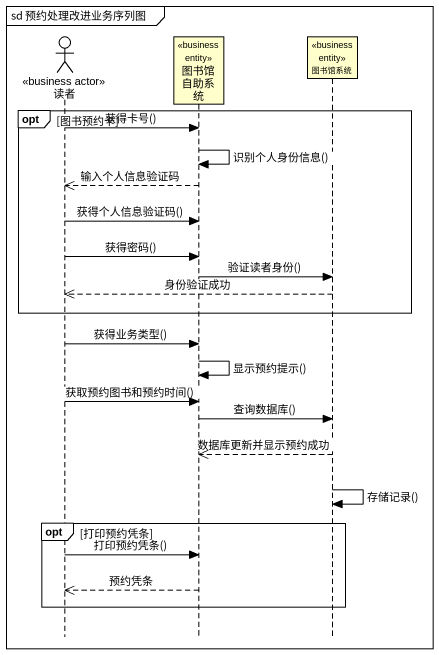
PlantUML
@startuml
mainframe sd 预约处理改进业务序列图
hide footbox
actor 读者 <<business actor>>
participant 图书馆自助系统 <<business entity>>
participant 图书馆系统 <<business entity>>

opt 图书预约卡
  读者 -> 图书馆自助系统 : 获得卡号()
  图书馆自助系统 -> 图书馆自助系统 : 识别个人身份信息()
  图书馆自助系统 -->> 读者 : 输入个人信息验证码
  读者 -> 图书馆自助系统 : 获得个人信息验证码()
  读者 -> 图书馆自助系统 : 获得密码()
  图书馆自助系统 -> 图书馆系统 : 验证读者身份()
  图书馆系统 -->> 读者 : 身份验证成功
end
读者 -> 图书馆自助系统 : 获得业务类型()
图书馆自助系统 -> 图书馆自助系统 : 显示预约提示()
读者 -> 图书馆自助系统 : 获取预约图书和预约时间()
图书馆自助系统 -> 图书馆系统 : 查询数据库()
图书馆系统 -->> 图书馆自助系统 : 数据库更新并显示预约成功
图书馆系统 -> 图书馆系统 : 存储记录()
opt 打印预约凭条
  读者 -> 图书馆自助系统 : 打印预约凭条()
  图书馆自助系统 -->> 读者 : 预约凭条
end
@enduml
